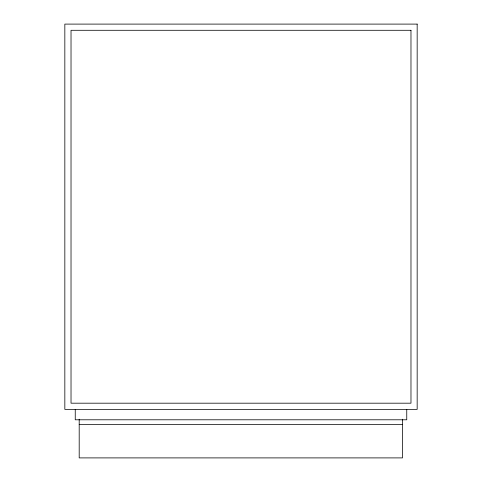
<?xml version="1.0" encoding="UTF-8"?>
<svg xmlns="http://www.w3.org/2000/svg" width="482" height="482" viewBox="0 0 482 482"><rect width="100%" height="100%" fill="white"/><g stroke="black" fill="none" stroke-linecap="round" stroke-linejoin="round"><path stroke-width="0.72" d="M79.193 424.582L402.506 424.582M406.754 409.375L406.754 419.792L75.246 419.792L75.246 409.375M402.506 419.226L402.506 457.9L79.193 457.9L79.193 419.226M417.165 24.1L64.835 24.1L64.835 409.375L417.165 409.375L417.165 24.1M410.977 30.288L71.023 30.288L71.023 403.187L410.977 403.187L410.977 30.288"/></g></svg>
